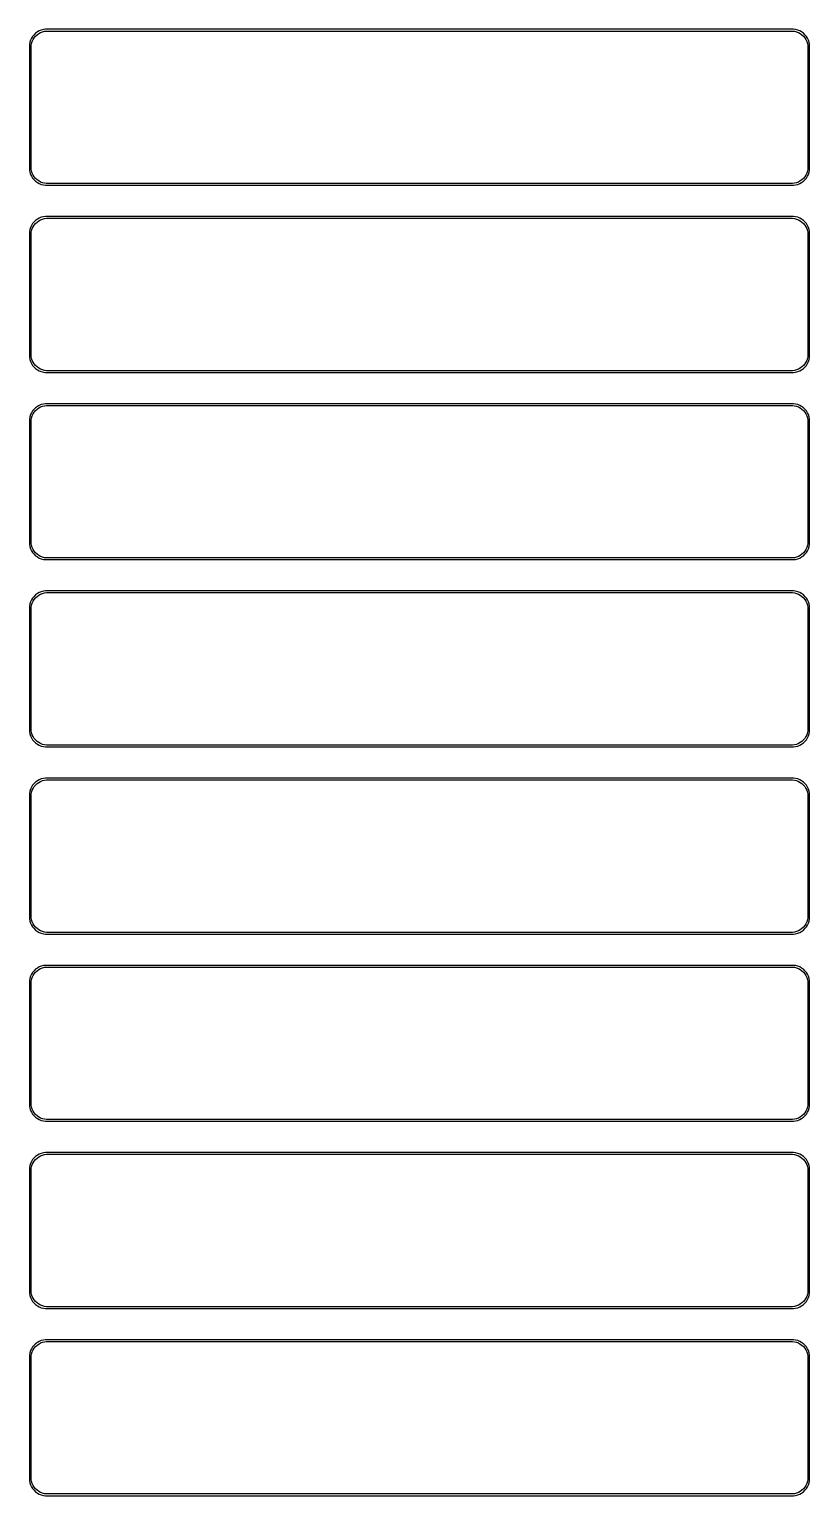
# Model space of a CAD drawing. Header units: metres. Extents: x -112 to 112, y 788 to 1588.
# Drawn here: x -112.5 to 112.5, y 1165.5 to 1588.5 of the extents above; entities that cross this region are included whole.
import ezdxf

# ---------------------------------------------------------------- set-up
doc = ezdxf.new("R2010")
doc.units = ezdxf.units.M

msp = doc.modelspace()

# ---------------------------------------------------------------- linework, layer by layer
for p, q in [((-111.545, 1586.44), (-111.882, 1585.91)), ((-111.145, 1586.92), (-111.545, 1586.44)), ((-110.687, 1587.35), (-111.145, 1586.92)), ((-111.093, 1586.04), (-110.713, 1586.5)), ((-110.713, 1586.5), (-110.278, 1586.91)), ((-110.179, 1587.72), (-110.687, 1587.35)), ((-110.278, 1586.91), (-109.795, 1587.26)), ((-109.629, 1588.02), (-110.179, 1587.72)), ((-109.795, 1587.26), (-109.272, 1587.55)), ((-109.045, 1588.26), (-109.629, 1588.02)), ((-109.272, 1587.55), (-108.718, 1587.77)), ((-108.437, 1588.41), (-109.045, 1588.26)), ((-108.718, 1587.77), (-108.14, 1587.92)), ((-107.814, 1588.49), (-108.437, 1588.41)), ((-108.14, 1587.92), (-107.548, 1587.99)), ((107.814, 1588.49), (-107.814, 1588.49)), ((-107.548, 1587.99), (107.548, 1587.99)), ((107.548, 1587.99), (108.14, 1587.92)), ((108.437, 1588.41), (107.814, 1588.49)), ((108.14, 1587.92), (108.718, 1587.77)), ((109.045, 1588.26), (108.437, 1588.41)), ((108.718, 1587.77), (109.272, 1587.55)), ((109.629, 1588.02), (109.045, 1588.26)), ((109.272, 1587.55), (109.795, 1587.26)), ((110.179, 1587.72), (109.629, 1588.02)), ((109.795, 1587.26), (110.278, 1586.91)), ((110.687, 1587.35), (110.179, 1587.72)), ((110.278, 1586.91), (110.713, 1586.5)), ((111.145, 1586.92), (110.687, 1587.35)), ((110.713, 1586.5), (111.093, 1586.04)), ((111.545, 1586.44), (111.145, 1586.92)), ((111.882, 1585.91), (111.545, 1586.44)), ((-112.461, 1584.13), (-112.5, 1583.5)), ((-112.5, 1583.5), (-112.5, 1548.5)), ((-112.343, 1584.74), (-112.461, 1584.13)), ((-112.149, 1585.34), (-112.343, 1584.74)), ((-111.882, 1585.91), (-112.149, 1585.34)), ((-112, 1583.25), (-111.963, 1583.85)), ((-112, 1548.75), (-112, 1583.25)), ((-111.963, 1583.85), (-111.851, 1584.43)), ((-111.851, 1584.43), (-111.666, 1585)), ((-111.666, 1585), (-111.412, 1585.54)), ((-111.412, 1585.54), (-111.093, 1586.04)), ((111.093, 1586.04), (111.412, 1585.54)), ((111.412, 1585.54), (111.666, 1585)), ((111.666, 1585), (111.851, 1584.43)), ((111.851, 1584.43), (111.963, 1583.85)), ((112.149, 1585.34), (111.882, 1585.91)), ((111.963, 1583.85), (112, 1583.25)), ((112, 1583.25), (112, 1548.75)), ((112.343, 1584.74), (112.149, 1585.34)), ((112.461, 1584.13), (112.343, 1584.74)), ((112.5, 1583.5), (112.461, 1584.13)), ((112.5, 1548.5), (112.5, 1583.5)), ((-112.5, 1548.5), (-112.461, 1547.87)), ((-111.963, 1548.15), (-112, 1548.75)), ((-111.851, 1547.57), (-111.963, 1548.15)), ((111.963, 1548.15), (111.851, 1547.57)), ((112, 1548.75), (111.963, 1548.15)), ((112.461, 1547.87), (112.5, 1548.5)), ((-112.461, 1547.87), (-112.343, 1547.26)), ((-112.343, 1547.26), (-112.149, 1546.66)), ((-112.149, 1546.66), (-111.882, 1546.09)), ((-111.882, 1546.09), (-111.545, 1545.56)), ((-111.666, 1547), (-111.851, 1547.57)), ((-111.412, 1546.46), (-111.666, 1547)), ((-111.545, 1545.56), (-111.145, 1545.08)), ((-111.093, 1545.96), (-111.412, 1546.46)), ((-111.145, 1545.08), (-110.687, 1544.65)), ((-110.713, 1545.5), (-111.093, 1545.96)), ((-110.278, 1545.09), (-110.713, 1545.5)), ((-110.687, 1544.65), (-110.179, 1544.28)), ((-109.795, 1544.74), (-110.278, 1545.09)), ((-110.179, 1544.28), (-109.629, 1543.98)), ((-109.272, 1544.45), (-109.795, 1544.74)), ((-109.629, 1543.98), (-109.045, 1543.74)), ((-108.718, 1544.23), (-109.272, 1544.45)), ((-108.14, 1544.08), (-108.718, 1544.23)), ((-107.548, 1544.01), (-108.14, 1544.08)), ((107.548, 1544.01), (-107.548, 1544.01)), ((108.14, 1544.08), (107.548, 1544.01)), ((108.718, 1544.23), (108.14, 1544.08)), ((109.272, 1544.45), (108.718, 1544.23)), ((109.045, 1543.74), (109.629, 1543.98)), ((109.795, 1544.74), (109.272, 1544.45)), ((109.629, 1543.98), (110.179, 1544.28)), ((110.278, 1545.09), (109.795, 1544.74)), ((110.179, 1544.28), (110.687, 1544.65)), ((110.713, 1545.5), (110.278, 1545.09)), ((110.687, 1544.65), (111.145, 1545.08)), ((111.093, 1545.96), (110.713, 1545.5)), ((111.412, 1546.46), (111.093, 1545.96)), ((111.145, 1545.08), (111.545, 1545.56)), ((111.666, 1547), (111.412, 1546.46)), ((111.545, 1545.56), (111.882, 1546.09)), ((111.851, 1547.57), (111.666, 1547)), ((111.882, 1546.09), (112.149, 1546.66)), ((112.149, 1546.66), (112.343, 1547.26)), ((112.343, 1547.26), (112.461, 1547.87)), ((-109.045, 1543.74), (-108.437, 1543.59)), ((-108.437, 1543.59), (-107.814, 1543.51)), ((-107.814, 1543.51), (107.814, 1543.51)), ((107.814, 1543.51), (108.437, 1543.59)), ((108.437, 1543.59), (109.045, 1543.74)), ((-112.149, 1531.34), (-112.343, 1530.74)), ((-111.882, 1531.91), (-112.149, 1531.34)), ((-111.545, 1532.44), (-111.882, 1531.91)), ((-111.666, 1531), (-111.412, 1531.54)), ((-111.145, 1532.92), (-111.545, 1532.44)), ((-111.412, 1531.54), (-111.093, 1532.04)), ((-110.687, 1533.35), (-111.145, 1532.92)), ((-111.093, 1532.04), (-110.713, 1532.5)), ((-110.713, 1532.5), (-110.278, 1532.91)), ((-110.179, 1533.72), (-110.687, 1533.35)), ((-110.278, 1532.91), (-109.795, 1533.26)), ((-109.629, 1534.02), (-110.179, 1533.72)), ((-109.795, 1533.26), (-109.272, 1533.55)), ((-109.045, 1534.26), (-109.629, 1534.02)), ((-109.272, 1533.55), (-108.718, 1533.77)), ((-108.437, 1534.41), (-109.045, 1534.26)), ((-108.718, 1533.77), (-108.14, 1533.92)), ((-107.814, 1534.49), (-108.437, 1534.41)), ((-108.14, 1533.92), (-107.548, 1533.99)), ((107.814, 1534.49), (-107.814, 1534.49)), ((-107.548, 1533.99), (107.548, 1533.99)), ((107.548, 1533.99), (108.14, 1533.92)), ((108.437, 1534.41), (107.814, 1534.49)), ((108.14, 1533.92), (108.718, 1533.77)), ((109.045, 1534.26), (108.437, 1534.41)), ((108.718, 1533.77), (109.272, 1533.55)), ((109.629, 1534.02), (109.045, 1534.26)), ((109.272, 1533.55), (109.795, 1533.26)), ((110.179, 1533.72), (109.629, 1534.02)), ((109.795, 1533.26), (110.278, 1532.91)), ((110.687, 1533.35), (110.179, 1533.72)), ((110.278, 1532.91), (110.713, 1532.5)), ((111.145, 1532.92), (110.687, 1533.35)), ((110.713, 1532.5), (111.093, 1532.04)), ((111.093, 1532.04), (111.412, 1531.54)), ((111.545, 1532.44), (111.145, 1532.92)), ((111.412, 1531.54), (111.666, 1531)), ((111.882, 1531.91), (111.545, 1532.44)), ((112.149, 1531.34), (111.882, 1531.91)), ((112.343, 1530.74), (112.149, 1531.34)), ((-112.461, 1530.13), (-112.5, 1529.5)), ((-112.5, 1529.5), (-112.5, 1494.5)), ((-112.343, 1530.74), (-112.461, 1530.13)), ((-112, 1529.25), (-111.963, 1529.85)), ((-112, 1494.75), (-112, 1529.25)), ((-111.963, 1529.85), (-111.851, 1530.43)), ((-111.851, 1530.43), (-111.666, 1531)), ((111.666, 1531), (111.851, 1530.43)), ((111.851, 1530.43), (111.963, 1529.85)), ((111.963, 1529.85), (112, 1529.25)), ((112, 1529.25), (112, 1494.75)), ((112.461, 1530.13), (112.343, 1530.74)), ((112.5, 1529.5), (112.461, 1530.13)), ((112.5, 1494.5), (112.5, 1529.5)), ((-112.5, 1494.5), (-112.461, 1493.87)), ((-112.461, 1493.87), (-112.343, 1493.26)), ((-112.343, 1493.26), (-112.149, 1492.66)), ((-111.963, 1494.15), (-112, 1494.75)), ((-111.851, 1493.57), (-111.963, 1494.15)), ((-111.666, 1493), (-111.851, 1493.57)), ((111.851, 1493.57), (111.666, 1493)), ((111.963, 1494.15), (111.851, 1493.57)), ((112, 1494.75), (111.963, 1494.15)), ((112.149, 1492.66), (112.343, 1493.26)), ((112.343, 1493.26), (112.461, 1493.87)), ((112.461, 1493.87), (112.5, 1494.5)), ((-112.149, 1492.66), (-111.882, 1492.09)), ((-111.882, 1492.09), (-111.545, 1491.56)), ((-111.412, 1492.46), (-111.666, 1493)), ((-111.545, 1491.56), (-111.145, 1491.08)), ((-111.093, 1491.96), (-111.412, 1492.46)), ((-111.145, 1491.08), (-110.687, 1490.65)), ((-110.713, 1491.5), (-111.093, 1491.96)), ((-110.278, 1491.09), (-110.713, 1491.5)), ((-110.687, 1490.65), (-110.179, 1490.28)), ((-109.795, 1490.74), (-110.278, 1491.09)), ((-110.179, 1490.28), (-109.629, 1489.98)), ((-109.272, 1490.45), (-109.795, 1490.74)), ((-109.629, 1489.98), (-109.045, 1489.74)), ((-108.718, 1490.23), (-109.272, 1490.45)), ((-109.045, 1489.74), (-108.437, 1489.59)), ((-108.14, 1490.08), (-108.718, 1490.23)), ((-108.437, 1489.59), (-107.814, 1489.51)), ((-107.548, 1490.01), (-108.14, 1490.08)), ((-107.814, 1489.51), (107.814, 1489.51)), ((107.548, 1490.01), (-107.548, 1490.01)), ((108.14, 1490.08), (107.548, 1490.01)), ((107.814, 1489.51), (108.437, 1489.59)), ((108.718, 1490.23), (108.14, 1490.08)), ((108.437, 1489.59), (109.045, 1489.74)), ((109.272, 1490.45), (108.718, 1490.23)), ((109.045, 1489.74), (109.629, 1489.98)), ((109.795, 1490.74), (109.272, 1490.45)), ((109.629, 1489.98), (110.179, 1490.28)), ((110.278, 1491.09), (109.795, 1490.74)), ((110.179, 1490.28), (110.687, 1490.65)), ((110.713, 1491.5), (110.278, 1491.09)), ((110.687, 1490.65), (111.145, 1491.08)), ((111.093, 1491.96), (110.713, 1491.5)), ((111.412, 1492.46), (111.093, 1491.96)), ((111.145, 1491.08), (111.545, 1491.56)), ((111.666, 1493), (111.412, 1492.46)), ((111.545, 1491.56), (111.882, 1492.09)), ((111.882, 1492.09), (112.149, 1492.66)), ((-107.814, 1480.49), (-108.437, 1480.41)), ((107.814, 1480.49), (-107.814, 1480.49)), ((108.437, 1480.41), (107.814, 1480.49)), ((-112.343, 1476.74), (-112.461, 1476.13)), ((-112.149, 1477.34), (-112.343, 1476.74)), ((-111.882, 1477.91), (-112.149, 1477.34)), ((-111.963, 1475.85), (-111.851, 1476.43)), ((-111.545, 1478.44), (-111.882, 1477.91)), ((-111.851, 1476.43), (-111.666, 1477)), ((-111.666, 1477), (-111.412, 1477.54)), ((-111.145, 1478.92), (-111.545, 1478.44)), ((-111.412, 1477.54), (-111.093, 1478.04)), ((-110.687, 1479.35), (-111.145, 1478.92)), ((-111.093, 1478.04), (-110.713, 1478.5)), ((-110.713, 1478.5), (-110.278, 1478.91)), ((-110.179, 1479.72), (-110.687, 1479.35)), ((-110.278, 1478.91), (-109.795, 1479.26)), ((-109.629, 1480.02), (-110.179, 1479.72)), ((-109.795, 1479.26), (-109.272, 1479.55)), ((-109.045, 1480.26), (-109.629, 1480.02)), ((-109.272, 1479.55), (-108.718, 1479.77)), ((-108.437, 1480.41), (-109.045, 1480.26)), ((-108.718, 1479.77), (-108.14, 1479.92)), ((-108.14, 1479.92), (-107.548, 1479.99)), ((-107.548, 1479.99), (107.548, 1479.99)), ((107.548, 1479.99), (108.14, 1479.92)), ((108.14, 1479.92), (108.718, 1479.77)), ((109.045, 1480.26), (108.437, 1480.41)), ((108.718, 1479.77), (109.272, 1479.55)), ((109.629, 1480.02), (109.045, 1480.26)), ((109.272, 1479.55), (109.795, 1479.26)), ((110.179, 1479.72), (109.629, 1480.02)), ((109.795, 1479.26), (110.278, 1478.91)), ((110.687, 1479.35), (110.179, 1479.72)), ((110.278, 1478.91), (110.713, 1478.5)), ((111.145, 1478.92), (110.687, 1479.35)), ((110.713, 1478.5), (111.093, 1478.04)), ((111.093, 1478.04), (111.412, 1477.54)), ((111.545, 1478.44), (111.145, 1478.92)), ((111.412, 1477.54), (111.666, 1477)), ((111.882, 1477.91), (111.545, 1478.44)), ((111.666, 1477), (111.851, 1476.43)), ((111.851, 1476.43), (111.963, 1475.85)), ((112.149, 1477.34), (111.882, 1477.91)), ((112.343, 1476.74), (112.149, 1477.34)), ((112.461, 1476.13), (112.343, 1476.74)), ((-112.461, 1476.13), (-112.5, 1475.5)), ((-112.5, 1475.5), (-112.5, 1440.5)), ((-112, 1475.25), (-111.963, 1475.85)), ((-112, 1440.75), (-112, 1475.25)), ((111.963, 1475.85), (112, 1475.25)), ((112, 1475.25), (112, 1440.75)), ((112.5, 1475.5), (112.461, 1476.13)), ((112.5, 1440.5), (112.5, 1475.5)), ((-112.5, 1440.5), (-112.461, 1439.87)), ((-112.461, 1439.87), (-112.343, 1439.26)), ((-112.343, 1439.26), (-112.149, 1438.66)), ((-112.149, 1438.66), (-111.882, 1438.09)), ((-111.963, 1440.15), (-112, 1440.75)), ((-111.851, 1439.57), (-111.963, 1440.15)), ((-111.666, 1439), (-111.851, 1439.57)), ((-111.412, 1438.46), (-111.666, 1439)), ((-111.093, 1437.96), (-111.412, 1438.46)), ((111.412, 1438.46), (111.093, 1437.96)), ((111.666, 1439), (111.412, 1438.46)), ((111.851, 1439.57), (111.666, 1439)), ((111.963, 1440.15), (111.851, 1439.57)), ((111.882, 1438.09), (112.149, 1438.66)), ((112, 1440.75), (111.963, 1440.15)), ((112.149, 1438.66), (112.343, 1439.26)), ((112.343, 1439.26), (112.461, 1439.87)), ((112.461, 1439.87), (112.5, 1440.5)), ((-111.882, 1438.09), (-111.545, 1437.56)), ((-111.545, 1437.56), (-111.145, 1437.08)), ((-111.145, 1437.08), (-110.687, 1436.65)), ((-110.713, 1437.5), (-111.093, 1437.96)), ((-110.278, 1437.09), (-110.713, 1437.5)), ((-110.687, 1436.65), (-110.179, 1436.28)), ((-109.795, 1436.74), (-110.278, 1437.09)), ((-110.179, 1436.28), (-109.629, 1435.98)), ((-109.272, 1436.45), (-109.795, 1436.74)), ((-109.629, 1435.98), (-109.045, 1435.74)), ((-108.718, 1436.23), (-109.272, 1436.45)), ((-109.045, 1435.74), (-108.437, 1435.59)), ((-108.14, 1436.08), (-108.718, 1436.23)), ((-108.437, 1435.59), (-107.814, 1435.51)), ((-107.548, 1436.01), (-108.14, 1436.08)), ((-107.814, 1435.51), (107.814, 1435.51)), ((107.548, 1436.01), (-107.548, 1436.01)), ((108.14, 1436.08), (107.548, 1436.01)), ((107.814, 1435.51), (108.437, 1435.59)), ((108.718, 1436.23), (108.14, 1436.08)), ((108.437, 1435.59), (109.045, 1435.74)), ((109.272, 1436.45), (108.718, 1436.23)), ((109.045, 1435.74), (109.629, 1435.98)), ((109.795, 1436.74), (109.272, 1436.45)), ((109.629, 1435.98), (110.179, 1436.28)), ((110.278, 1437.09), (109.795, 1436.74)), ((110.179, 1436.28), (110.687, 1436.65)), ((110.713, 1437.5), (110.278, 1437.09)), ((110.687, 1436.65), (111.145, 1437.08)), ((111.093, 1437.96), (110.713, 1437.5)), ((111.145, 1437.08), (111.545, 1437.56)), ((111.545, 1437.56), (111.882, 1438.09)), ((-110.179, 1425.72), (-110.687, 1425.35)), ((-109.629, 1426.02), (-110.179, 1425.72)), ((-109.795, 1425.26), (-109.272, 1425.55)), ((-109.045, 1426.26), (-109.629, 1426.02)), ((-109.272, 1425.55), (-108.718, 1425.77)), ((-108.437, 1426.41), (-109.045, 1426.26)), ((-108.718, 1425.77), (-108.14, 1425.92)), ((-107.814, 1426.49), (-108.437, 1426.41)), ((-108.14, 1425.92), (-107.548, 1425.99)), ((107.814, 1426.49), (-107.814, 1426.49)), ((-107.548, 1425.99), (107.548, 1425.99)), ((107.548, 1425.99), (108.14, 1425.92)), ((108.437, 1426.41), (107.814, 1426.49)), ((108.14, 1425.92), (108.718, 1425.77)), ((109.045, 1426.26), (108.437, 1426.41)), ((108.718, 1425.77), (109.272, 1425.55)), ((109.629, 1426.02), (109.045, 1426.26)), ((109.272, 1425.55), (109.795, 1425.26)), ((110.179, 1425.72), (109.629, 1426.02)), ((110.687, 1425.35), (110.179, 1425.72)), ((-112.461, 1422.13), (-112.5, 1421.5)), ((-112.5, 1421.5), (-112.5, 1386.5)), ((-112.343, 1422.74), (-112.461, 1422.13)), ((-112.149, 1423.34), (-112.343, 1422.74)), ((-111.882, 1423.91), (-112.149, 1423.34)), ((-112, 1421.25), (-111.963, 1421.85)), ((-112, 1386.75), (-112, 1421.25)), ((-111.963, 1421.85), (-111.851, 1422.43)), ((-111.545, 1424.44), (-111.882, 1423.91)), ((-111.851, 1422.43), (-111.666, 1423)), ((-111.666, 1423), (-111.412, 1423.54)), ((-111.145, 1424.92), (-111.545, 1424.44)), ((-111.412, 1423.54), (-111.093, 1424.04)), ((-110.687, 1425.35), (-111.145, 1424.92)), ((-111.093, 1424.04), (-110.713, 1424.5)), ((-110.713, 1424.5), (-110.278, 1424.91)), ((-110.278, 1424.91), (-109.795, 1425.26)), ((109.795, 1425.26), (110.278, 1424.91)), ((110.278, 1424.91), (110.713, 1424.5)), ((111.145, 1424.92), (110.687, 1425.35)), ((110.713, 1424.5), (111.093, 1424.04)), ((111.093, 1424.04), (111.412, 1423.54)), ((111.545, 1424.44), (111.145, 1424.92)), ((111.412, 1423.54), (111.666, 1423)), ((111.882, 1423.91), (111.545, 1424.44)), ((111.666, 1423), (111.851, 1422.43)), ((111.851, 1422.43), (111.963, 1421.85)), ((112.149, 1423.34), (111.882, 1423.91)), ((111.963, 1421.85), (112, 1421.25)), ((112, 1421.25), (112, 1386.75)), ((112.343, 1422.74), (112.149, 1423.34)), ((112.461, 1422.13), (112.343, 1422.74)), ((112.5, 1421.5), (112.461, 1422.13)), ((112.5, 1386.5), (112.5, 1421.5)), ((-112.5, 1386.5), (-112.461, 1385.87)), ((-112.461, 1385.87), (-112.343, 1385.26)), ((-112.343, 1385.26), (-112.149, 1384.66)), ((-112.149, 1384.66), (-111.882, 1384.09)), ((-111.963, 1386.15), (-112, 1386.75)), ((-111.851, 1385.57), (-111.963, 1386.15)), ((-111.882, 1384.09), (-111.545, 1383.56)), ((-111.666, 1385), (-111.851, 1385.57)), ((-111.412, 1384.46), (-111.666, 1385)), ((-111.545, 1383.56), (-111.145, 1383.08)), ((-111.093, 1383.96), (-111.412, 1384.46)), ((-110.713, 1383.5), (-111.093, 1383.96)), ((-110.278, 1383.09), (-110.713, 1383.5)), ((110.713, 1383.5), (110.278, 1383.09)), ((111.093, 1383.96), (110.713, 1383.5)), ((111.412, 1384.46), (111.093, 1383.96)), ((111.145, 1383.08), (111.545, 1383.56)), ((111.666, 1385), (111.412, 1384.46)), ((111.545, 1383.56), (111.882, 1384.09)), ((111.851, 1385.57), (111.666, 1385)), ((111.963, 1386.15), (111.851, 1385.57)), ((111.882, 1384.09), (112.149, 1384.66)), ((112, 1386.75), (111.963, 1386.15)), ((112.149, 1384.66), (112.343, 1385.26)), ((112.343, 1385.26), (112.461, 1385.87)), ((112.461, 1385.87), (112.5, 1386.5)), ((-111.145, 1383.08), (-110.687, 1382.65)), ((-110.687, 1382.65), (-110.179, 1382.28)), ((-109.795, 1382.74), (-110.278, 1383.09)), ((-110.179, 1382.28), (-109.629, 1381.98)), ((-109.272, 1382.45), (-109.795, 1382.74)), ((-109.629, 1381.98), (-109.045, 1381.74)), ((-108.718, 1382.23), (-109.272, 1382.45)), ((-109.045, 1381.74), (-108.437, 1381.59)), ((-108.14, 1382.08), (-108.718, 1382.23)), ((-108.437, 1381.59), (-107.814, 1381.51)), ((-107.548, 1382.01), (-108.14, 1382.08)), ((-107.814, 1381.51), (107.814, 1381.51)), ((107.548, 1382.01), (-107.548, 1382.01)), ((108.14, 1382.08), (107.548, 1382.01)), ((107.814, 1381.51), (108.437, 1381.59)), ((108.718, 1382.23), (108.14, 1382.08)), ((108.437, 1381.59), (109.045, 1381.74)), ((109.272, 1382.45), (108.718, 1382.23)), ((109.045, 1381.74), (109.629, 1381.98)), ((109.795, 1382.74), (109.272, 1382.45)), ((109.629, 1381.98), (110.179, 1382.28)), ((110.278, 1383.09), (109.795, 1382.74)), ((110.179, 1382.28), (110.687, 1382.65)), ((110.687, 1382.65), (111.145, 1383.08)), ((-111.145, 1370.92), (-111.545, 1370.44)), ((-110.687, 1371.35), (-111.145, 1370.92)), ((-111.093, 1370.04), (-110.713, 1370.5)), ((-110.713, 1370.5), (-110.278, 1370.91)), ((-110.179, 1371.72), (-110.687, 1371.35)), ((-110.278, 1370.91), (-109.795, 1371.26)), ((-109.629, 1372.02), (-110.179, 1371.72)), ((-109.795, 1371.26), (-109.272, 1371.55)), ((-109.045, 1372.26), (-109.629, 1372.02)), ((-109.272, 1371.55), (-108.718, 1371.77)), ((-108.437, 1372.41), (-109.045, 1372.26)), ((-108.718, 1371.77), (-108.14, 1371.92)), ((-107.814, 1372.49), (-108.437, 1372.41)), ((-108.14, 1371.92), (-107.548, 1371.99)), ((107.814, 1372.49), (-107.814, 1372.49)), ((-107.548, 1371.99), (107.548, 1371.99)), ((107.548, 1371.99), (108.14, 1371.92)), ((108.437, 1372.41), (107.814, 1372.49)), ((108.14, 1371.92), (108.718, 1371.77)), ((109.045, 1372.26), (108.437, 1372.41)), ((108.718, 1371.77), (109.272, 1371.55)), ((109.629, 1372.02), (109.045, 1372.26)), ((109.272, 1371.55), (109.795, 1371.26)), ((110.179, 1371.72), (109.629, 1372.02)), ((109.795, 1371.26), (110.278, 1370.91)), ((110.687, 1371.35), (110.179, 1371.72)), ((110.278, 1370.91), (110.713, 1370.5)), ((111.145, 1370.92), (110.687, 1371.35)), ((110.713, 1370.5), (111.093, 1370.04)), ((111.545, 1370.44), (111.145, 1370.92)), ((-112.461, 1368.13), (-112.5, 1367.5)), ((-112.5, 1367.5), (-112.5, 1332.5)), ((-112.343, 1368.74), (-112.461, 1368.13)), ((-112.149, 1369.34), (-112.343, 1368.74)), ((-111.882, 1369.91), (-112.149, 1369.34)), ((-112, 1367.25), (-111.963, 1367.85)), ((-112, 1332.75), (-112, 1367.25)), ((-111.963, 1367.85), (-111.851, 1368.43)), ((-111.545, 1370.44), (-111.882, 1369.91)), ((-111.851, 1368.43), (-111.666, 1369)), ((-111.666, 1369), (-111.412, 1369.54)), ((-111.412, 1369.54), (-111.093, 1370.04)), ((111.093, 1370.04), (111.412, 1369.54)), ((111.412, 1369.54), (111.666, 1369)), ((111.882, 1369.91), (111.545, 1370.44)), ((111.666, 1369), (111.851, 1368.43)), ((111.851, 1368.43), (111.963, 1367.85)), ((112.149, 1369.34), (111.882, 1369.91)), ((111.963, 1367.85), (112, 1367.25)), ((112, 1367.25), (112, 1332.75)), ((112.343, 1368.74), (112.149, 1369.34)), ((112.461, 1368.13), (112.343, 1368.74)), ((112.5, 1367.5), (112.461, 1368.13)), ((112.5, 1332.5), (112.5, 1367.5)), ((-112.5, 1332.5), (-112.461, 1331.87)), ((-111.963, 1332.15), (-112, 1332.75)), ((112, 1332.75), (111.963, 1332.15)), ((112.461, 1331.87), (112.5, 1332.5)), ((-112.461, 1331.87), (-112.343, 1331.26)), ((-112.343, 1331.26), (-112.149, 1330.66)), ((-112.149, 1330.66), (-111.882, 1330.09)), ((-111.851, 1331.57), (-111.963, 1332.15)), ((-111.882, 1330.09), (-111.545, 1329.56)), ((-111.666, 1331), (-111.851, 1331.57)), ((-111.412, 1330.46), (-111.666, 1331)), ((-111.545, 1329.56), (-111.145, 1329.08)), ((-111.093, 1329.96), (-111.412, 1330.46)), ((-111.145, 1329.08), (-110.687, 1328.65)), ((-110.713, 1329.5), (-111.093, 1329.96)), ((-110.278, 1329.09), (-110.713, 1329.5)), ((-110.687, 1328.65), (-110.179, 1328.28)), ((-109.795, 1328.74), (-110.278, 1329.09)), ((-110.179, 1328.28), (-109.629, 1327.98)), ((-109.272, 1328.45), (-109.795, 1328.74)), ((-108.718, 1328.23), (-109.272, 1328.45)), ((-108.14, 1328.08), (-108.718, 1328.23)), ((108.718, 1328.23), (108.14, 1328.08)), ((109.272, 1328.45), (108.718, 1328.23)), ((109.795, 1328.74), (109.272, 1328.45)), ((109.629, 1327.98), (110.179, 1328.28)), ((110.278, 1329.09), (109.795, 1328.74)), ((110.179, 1328.28), (110.687, 1328.65)), ((110.713, 1329.5), (110.278, 1329.09)), ((110.687, 1328.65), (111.145, 1329.08)), ((111.093, 1329.96), (110.713, 1329.5)), ((111.412, 1330.46), (111.093, 1329.96)), ((111.145, 1329.08), (111.545, 1329.56)), ((111.666, 1331), (111.412, 1330.46)), ((111.545, 1329.56), (111.882, 1330.09)), ((111.851, 1331.57), (111.666, 1331)), ((111.963, 1332.15), (111.851, 1331.57)), ((111.882, 1330.09), (112.149, 1330.66)), ((112.149, 1330.66), (112.343, 1331.26)), ((112.343, 1331.26), (112.461, 1331.87)), ((-109.629, 1327.98), (-109.045, 1327.74)), ((-109.045, 1327.74), (-108.437, 1327.59)), ((-108.437, 1327.59), (-107.814, 1327.51)), ((-107.548, 1328.01), (-108.14, 1328.08)), ((-107.814, 1327.51), (107.814, 1327.51)), ((107.548, 1328.01), (-107.548, 1328.01)), ((108.14, 1328.08), (107.548, 1328.01)), ((107.814, 1327.51), (108.437, 1327.59)), ((108.437, 1327.59), (109.045, 1327.74)), ((109.045, 1327.74), (109.629, 1327.98)), ((-111.882, 1315.91), (-112.149, 1315.34)), ((-111.545, 1316.44), (-111.882, 1315.91)), ((-111.666, 1315), (-111.412, 1315.54)), ((-111.145, 1316.92), (-111.545, 1316.44)), ((-111.412, 1315.54), (-111.093, 1316.04)), ((-110.687, 1317.35), (-111.145, 1316.92)), ((-111.093, 1316.04), (-110.713, 1316.5)), ((-110.713, 1316.5), (-110.278, 1316.91)), ((-110.179, 1317.72), (-110.687, 1317.35)), ((-110.278, 1316.91), (-109.795, 1317.26)), ((-109.629, 1318.02), (-110.179, 1317.72)), ((-109.795, 1317.26), (-109.272, 1317.55)), ((-109.045, 1318.26), (-109.629, 1318.02)), ((-109.272, 1317.55), (-108.718, 1317.77)), ((-108.437, 1318.41), (-109.045, 1318.26)), ((-108.718, 1317.77), (-108.14, 1317.92)), ((-107.814, 1318.49), (-108.437, 1318.41)), ((-108.14, 1317.92), (-107.548, 1317.99)), ((107.814, 1318.49), (-107.814, 1318.49)), ((-107.548, 1317.99), (107.548, 1317.99)), ((107.548, 1317.99), (108.14, 1317.92)), ((108.437, 1318.41), (107.814, 1318.49)), ((108.14, 1317.92), (108.718, 1317.77)), ((109.045, 1318.26), (108.437, 1318.41)), ((108.718, 1317.77), (109.272, 1317.55)), ((109.629, 1318.02), (109.045, 1318.26)), ((109.272, 1317.55), (109.795, 1317.26)), ((110.179, 1317.72), (109.629, 1318.02)), ((109.795, 1317.26), (110.278, 1316.91)), ((110.687, 1317.35), (110.179, 1317.72)), ((110.278, 1316.91), (110.713, 1316.5)), ((111.145, 1316.92), (110.687, 1317.35)), ((110.713, 1316.5), (111.093, 1316.04)), ((111.093, 1316.04), (111.412, 1315.54)), ((111.545, 1316.44), (111.145, 1316.92)), ((111.412, 1315.54), (111.666, 1315)), ((111.882, 1315.91), (111.545, 1316.44)), ((112.149, 1315.34), (111.882, 1315.91)), ((-112.461, 1314.13), (-112.5, 1313.5)), ((-112.5, 1313.5), (-112.5, 1278.5)), ((-112.343, 1314.74), (-112.461, 1314.13)), ((-112.149, 1315.34), (-112.343, 1314.74)), ((-112, 1313.25), (-111.963, 1313.85)), ((-112, 1278.75), (-112, 1313.25)), ((-111.963, 1313.85), (-111.851, 1314.43)), ((-111.851, 1314.43), (-111.666, 1315)), ((111.666, 1315), (111.851, 1314.43)), ((111.851, 1314.43), (111.963, 1313.85)), ((111.963, 1313.85), (112, 1313.25)), ((112, 1313.25), (112, 1278.75)), ((112.343, 1314.74), (112.149, 1315.34)), ((112.461, 1314.13), (112.343, 1314.74)), ((112.5, 1313.5), (112.461, 1314.13)), ((112.5, 1278.5), (112.5, 1313.5)), ((-112.5, 1278.5), (-112.461, 1277.87)), ((-112.461, 1277.87), (-112.343, 1277.26)), ((-111.963, 1278.15), (-112, 1278.75)), ((-111.851, 1277.57), (-111.963, 1278.15)), ((-111.666, 1277), (-111.851, 1277.57)), ((111.851, 1277.57), (111.666, 1277)), ((111.963, 1278.15), (111.851, 1277.57)), ((112, 1278.75), (111.963, 1278.15)), ((112.343, 1277.26), (112.461, 1277.87)), ((112.461, 1277.87), (112.5, 1278.5)), ((-112.343, 1277.26), (-112.149, 1276.66)), ((-112.149, 1276.66), (-111.882, 1276.09)), ((-111.882, 1276.09), (-111.545, 1275.56)), ((-111.412, 1276.46), (-111.666, 1277)), ((-111.545, 1275.56), (-111.145, 1275.08)), ((-111.093, 1275.96), (-111.412, 1276.46)), ((-111.145, 1275.08), (-110.687, 1274.65)), ((-110.713, 1275.5), (-111.093, 1275.96)), ((-110.278, 1275.09), (-110.713, 1275.5)), ((-110.687, 1274.65), (-110.179, 1274.28)), ((-109.795, 1274.74), (-110.278, 1275.09)), ((-110.179, 1274.28), (-109.629, 1273.98)), ((-109.272, 1274.45), (-109.795, 1274.74)), ((-109.629, 1273.98), (-109.045, 1273.74)), ((-108.718, 1274.23), (-109.272, 1274.45)), ((-109.045, 1273.74), (-108.437, 1273.59)), ((-108.14, 1274.08), (-108.718, 1274.23)), ((-108.437, 1273.59), (-107.814, 1273.51)), ((-107.548, 1274.01), (-108.14, 1274.08)), ((-107.814, 1273.51), (107.814, 1273.51)), ((107.548, 1274.01), (-107.548, 1274.01)), ((108.14, 1274.08), (107.548, 1274.01)), ((107.814, 1273.51), (108.437, 1273.59)), ((108.718, 1274.23), (108.14, 1274.08)), ((108.437, 1273.59), (109.045, 1273.74)), ((109.272, 1274.45), (108.718, 1274.23)), ((109.045, 1273.74), (109.629, 1273.98)), ((109.795, 1274.74), (109.272, 1274.45)), ((109.629, 1273.98), (110.179, 1274.28)), ((110.278, 1275.09), (109.795, 1274.74)), ((110.179, 1274.28), (110.687, 1274.65)), ((110.713, 1275.5), (110.278, 1275.09)), ((110.687, 1274.65), (111.145, 1275.08)), ((111.093, 1275.96), (110.713, 1275.5)), ((111.412, 1276.46), (111.093, 1275.96)), ((111.145, 1275.08), (111.545, 1275.56)), ((111.666, 1277), (111.412, 1276.46)), ((111.545, 1275.56), (111.882, 1276.09)), ((111.882, 1276.09), (112.149, 1276.66)), ((112.149, 1276.66), (112.343, 1277.26)), ((-112.343, 1260.74), (-112.461, 1260.13)), ((-112.149, 1261.34), (-112.343, 1260.74)), ((-111.882, 1261.91), (-112.149, 1261.34)), ((-111.545, 1262.44), (-111.882, 1261.91)), ((-111.851, 1260.43), (-111.666, 1261)), ((-111.666, 1261), (-111.412, 1261.54)), ((-111.145, 1262.92), (-111.545, 1262.44)), ((-111.412, 1261.54), (-111.093, 1262.04)), ((-110.687, 1263.35), (-111.145, 1262.92)), ((-111.093, 1262.04), (-110.713, 1262.5)), ((-110.713, 1262.5), (-110.278, 1262.91)), ((-110.179, 1263.72), (-110.687, 1263.35)), ((-110.278, 1262.91), (-109.795, 1263.26)), ((-109.629, 1264.02), (-110.179, 1263.72)), ((-109.795, 1263.26), (-109.272, 1263.55)), ((-109.045, 1264.26), (-109.629, 1264.02)), ((-109.272, 1263.55), (-108.718, 1263.77)), ((-108.437, 1264.41), (-109.045, 1264.26)), ((-108.718, 1263.77), (-108.14, 1263.92)), ((-107.814, 1264.49), (-108.437, 1264.41)), ((-108.14, 1263.92), (-107.548, 1263.99)), ((107.814, 1264.49), (-107.814, 1264.49)), ((-107.548, 1263.99), (107.548, 1263.99)), ((107.548, 1263.99), (108.14, 1263.92)), ((108.437, 1264.41), (107.814, 1264.49)), ((108.14, 1263.92), (108.718, 1263.77)), ((109.045, 1264.26), (108.437, 1264.41)), ((108.718, 1263.77), (109.272, 1263.55)), ((109.629, 1264.02), (109.045, 1264.26)), ((109.272, 1263.55), (109.795, 1263.26)), ((110.179, 1263.72), (109.629, 1264.02)), ((109.795, 1263.26), (110.278, 1262.91)), ((110.687, 1263.35), (110.179, 1263.72)), ((110.278, 1262.91), (110.713, 1262.5)), ((111.145, 1262.92), (110.687, 1263.35)), ((110.713, 1262.5), (111.093, 1262.04)), ((111.093, 1262.04), (111.412, 1261.54)), ((111.545, 1262.44), (111.145, 1262.92)), ((111.412, 1261.54), (111.666, 1261)), ((111.882, 1261.91), (111.545, 1262.44)), ((111.666, 1261), (111.851, 1260.43)), ((112.149, 1261.34), (111.882, 1261.91)), ((112.343, 1260.74), (112.149, 1261.34)), ((112.461, 1260.13), (112.343, 1260.74)), ((-112.461, 1260.13), (-112.5, 1259.5)), ((-112.5, 1259.5), (-112.5, 1224.5)), ((-112, 1259.25), (-111.963, 1259.85)), ((-112, 1224.75), (-112, 1259.25)), ((-111.963, 1259.85), (-111.851, 1260.43)), ((111.851, 1260.43), (111.963, 1259.85)), ((111.963, 1259.85), (112, 1259.25)), ((112, 1259.25), (112, 1224.75)), ((112.5, 1259.5), (112.461, 1260.13)), ((112.5, 1224.5), (112.5, 1259.5)), ((-112.5, 1224.5), (-112.461, 1223.87)), ((-112.461, 1223.87), (-112.343, 1223.26)), ((-112.343, 1223.26), (-112.149, 1222.66)), ((-112.149, 1222.66), (-111.882, 1222.09)), ((-111.963, 1224.15), (-112, 1224.75)), ((-111.851, 1223.57), (-111.963, 1224.15)), ((-111.666, 1223), (-111.851, 1223.57)), ((-111.412, 1222.46), (-111.666, 1223)), ((-111.093, 1221.96), (-111.412, 1222.46)), ((111.412, 1222.46), (111.093, 1221.96)), ((111.666, 1223), (111.412, 1222.46)), ((111.851, 1223.57), (111.666, 1223)), ((111.963, 1224.15), (111.851, 1223.57)), ((111.882, 1222.09), (112.149, 1222.66)), ((112, 1224.75), (111.963, 1224.15)), ((112.149, 1222.66), (112.343, 1223.26)), ((112.343, 1223.26), (112.461, 1223.87)), ((112.461, 1223.87), (112.5, 1224.5)), ((-111.882, 1222.09), (-111.545, 1221.56)), ((-111.545, 1221.56), (-111.145, 1221.08)), ((-111.145, 1221.08), (-110.687, 1220.65)), ((-110.713, 1221.5), (-111.093, 1221.96)), ((-110.278, 1221.09), (-110.713, 1221.5)), ((-110.687, 1220.65), (-110.179, 1220.28)), ((-109.795, 1220.74), (-110.278, 1221.09)), ((-110.179, 1220.28), (-109.629, 1219.98)), ((-109.272, 1220.45), (-109.795, 1220.74)), ((-109.629, 1219.98), (-109.045, 1219.74)), ((-108.718, 1220.23), (-109.272, 1220.45)), ((-109.045, 1219.74), (-108.437, 1219.59)), ((-108.14, 1220.08), (-108.718, 1220.23)), ((-108.437, 1219.59), (-107.814, 1219.51)), ((-107.548, 1220.01), (-108.14, 1220.08)), ((-107.814, 1219.51), (107.814, 1219.51)), ((107.548, 1220.01), (-107.548, 1220.01)), ((108.14, 1220.08), (107.548, 1220.01)), ((107.814, 1219.51), (108.437, 1219.59)), ((108.718, 1220.23), (108.14, 1220.08)), ((108.437, 1219.59), (109.045, 1219.74)), ((109.272, 1220.45), (108.718, 1220.23)), ((109.045, 1219.74), (109.629, 1219.98)), ((109.795, 1220.74), (109.272, 1220.45)), ((109.629, 1219.98), (110.179, 1220.28)), ((110.278, 1221.09), (109.795, 1220.74)), ((110.179, 1220.28), (110.687, 1220.65)), ((110.713, 1221.5), (110.278, 1221.09)), ((110.687, 1220.65), (111.145, 1221.08)), ((111.093, 1221.96), (110.713, 1221.5)), ((111.145, 1221.08), (111.545, 1221.56)), ((111.545, 1221.56), (111.882, 1222.09)), ((-109.629, 1210.02), (-110.179, 1209.72)), ((-109.045, 1210.26), (-109.629, 1210.02)), ((-109.272, 1209.55), (-108.718, 1209.77)), ((-108.437, 1210.41), (-109.045, 1210.26)), ((-108.718, 1209.77), (-108.14, 1209.92)), ((-107.814, 1210.49), (-108.437, 1210.41)), ((-108.14, 1209.92), (-107.548, 1209.99)), ((107.814, 1210.49), (-107.814, 1210.49)), ((-107.548, 1209.99), (107.548, 1209.99)), ((107.548, 1209.99), (108.14, 1209.92)), ((108.437, 1210.41), (107.814, 1210.49)), ((108.14, 1209.92), (108.718, 1209.77)), ((109.045, 1210.26), (108.437, 1210.41)), ((108.718, 1209.77), (109.272, 1209.55)), ((109.629, 1210.02), (109.045, 1210.26)), ((110.179, 1209.72), (109.629, 1210.02)), ((-112.461, 1206.13), (-112.5, 1205.5)), ((-112.5, 1205.5), (-112.5, 1170.5)), ((-112.343, 1206.74), (-112.461, 1206.13)), ((-112.149, 1207.34), (-112.343, 1206.74)), ((-111.882, 1207.91), (-112.149, 1207.34)), ((-112, 1205.25), (-111.963, 1205.85)), ((-111.963, 1205.85), (-111.851, 1206.43)), ((-111.545, 1208.44), (-111.882, 1207.91)), ((-111.851, 1206.43), (-111.666, 1207)), ((-111.666, 1207), (-111.412, 1207.54)), ((-111.145, 1208.92), (-111.545, 1208.44)), ((-111.412, 1207.54), (-111.093, 1208.04)), ((-110.687, 1209.35), (-111.145, 1208.92)), ((-111.093, 1208.04), (-110.713, 1208.5)), ((-110.713, 1208.5), (-110.278, 1208.91)), ((-110.179, 1209.72), (-110.687, 1209.35)), ((-110.278, 1208.91), (-109.795, 1209.26)), ((-109.795, 1209.26), (-109.272, 1209.55)), ((109.272, 1209.55), (109.795, 1209.26)), ((109.795, 1209.26), (110.278, 1208.91)), ((110.687, 1209.35), (110.179, 1209.72)), ((110.278, 1208.91), (110.713, 1208.5)), ((111.145, 1208.92), (110.687, 1209.35)), ((110.713, 1208.5), (111.093, 1208.04)), ((111.093, 1208.04), (111.412, 1207.54)), ((111.545, 1208.44), (111.145, 1208.92)), ((111.412, 1207.54), (111.666, 1207)), ((111.882, 1207.91), (111.545, 1208.44)), ((111.666, 1207), (111.851, 1206.43)), ((111.851, 1206.43), (111.963, 1205.85)), ((112.149, 1207.34), (111.882, 1207.91)), ((111.963, 1205.85), (112, 1205.25)), ((112.343, 1206.74), (112.149, 1207.34)), ((112.461, 1206.13), (112.343, 1206.74)), ((112.5, 1205.5), (112.461, 1206.13)), ((112.5, 1170.5), (112.5, 1205.5)), ((-112, 1170.75), (-112, 1205.25)), ((112, 1205.25), (112, 1170.75)), ((-112.5, 1170.5), (-112.461, 1169.87)), ((-112.461, 1169.87), (-112.343, 1169.26)), ((-112.343, 1169.26), (-112.149, 1168.66)), ((-112.149, 1168.66), (-111.882, 1168.09)), ((-111.963, 1170.15), (-112, 1170.75)), ((-111.851, 1169.57), (-111.963, 1170.15)), ((-111.882, 1168.09), (-111.545, 1167.56)), ((-111.666, 1169), (-111.851, 1169.57)), ((-111.412, 1168.46), (-111.666, 1169)), ((-111.545, 1167.56), (-111.145, 1167.08)), ((-111.093, 1167.96), (-111.412, 1168.46)), ((-110.713, 1167.5), (-111.093, 1167.96)), ((-110.278, 1167.09), (-110.713, 1167.5)), ((110.713, 1167.5), (110.278, 1167.09)), ((111.093, 1167.96), (110.713, 1167.5)), ((111.412, 1168.46), (111.093, 1167.96)), ((111.145, 1167.08), (111.545, 1167.56)), ((111.666, 1169), (111.412, 1168.46)), ((111.545, 1167.56), (111.882, 1168.09)), ((111.851, 1169.57), (111.666, 1169)), ((111.963, 1170.15), (111.851, 1169.57)), ((111.882, 1168.09), (112.149, 1168.66)), ((112, 1170.75), (111.963, 1170.15)), ((112.149, 1168.66), (112.343, 1169.26)), ((112.343, 1169.26), (112.461, 1169.87)), ((112.461, 1169.87), (112.5, 1170.5)), ((-111.145, 1167.08), (-110.687, 1166.65)), ((-110.687, 1166.65), (-110.179, 1166.28)), ((-109.795, 1166.74), (-110.278, 1167.09)), ((-110.179, 1166.28), (-109.629, 1165.98)), ((-109.272, 1166.45), (-109.795, 1166.74)), ((-109.629, 1165.98), (-109.045, 1165.74)), ((-108.718, 1166.23), (-109.272, 1166.45)), ((-109.045, 1165.74), (-108.437, 1165.59)), ((-108.14, 1166.08), (-108.718, 1166.23)), ((-108.437, 1165.59), (-107.814, 1165.51)), ((-107.548, 1166.01), (-108.14, 1166.08)), ((-107.814, 1165.51), (107.814, 1165.51)), ((107.548, 1166.01), (-107.548, 1166.01)), ((108.14, 1166.08), (107.548, 1166.01)), ((107.814, 1165.51), (108.437, 1165.59)), ((108.718, 1166.23), (108.14, 1166.08)), ((108.437, 1165.59), (109.045, 1165.74)), ((109.272, 1166.45), (108.718, 1166.23)), ((109.045, 1165.74), (109.629, 1165.98)), ((109.795, 1166.74), (109.272, 1166.45)), ((109.629, 1165.98), (110.179, 1166.28)), ((110.278, 1167.09), (109.795, 1166.74)), ((110.179, 1166.28), (110.687, 1166.65)), ((110.687, 1166.65), (111.145, 1167.08))]:
    msp.add_line(p, q)

doc.saveas('drawing.dxf')
